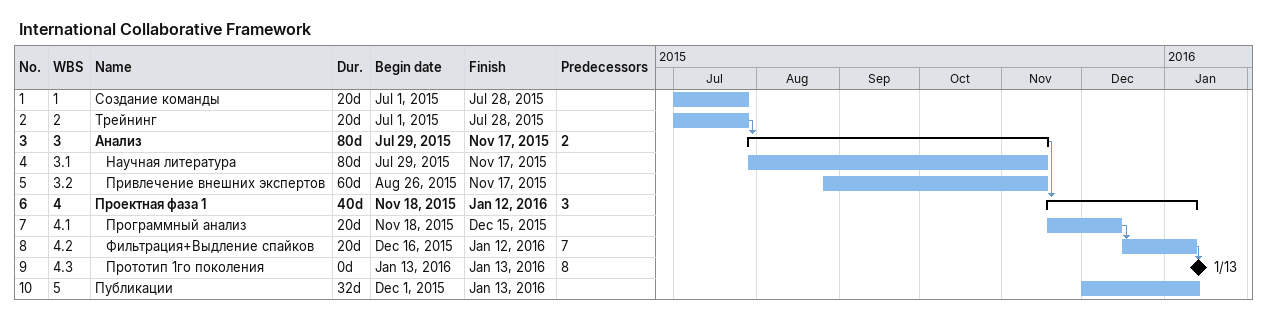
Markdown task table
International Collaborative Framework

| ID | WBS | Task | Duration | Start | Finish | Predecessors |
|---|---|---|---|---|---|---|
| 1 | 1 | Создание команды | 20d | 2015-07-01 | 2015-07-28 |  |
| 2 | 2 | Трейнинг | 20d | 2015-07-01 | 2015-07-28 |  |
| 3 | 3 | **Анализ** | 80d | 2015-07-29 | 2015-11-17 | 2 |
| 4 | 3.1 | Научная литература | 80d | 2015-07-29 | 2015-11-17 |  |
| 5 | 3.2 | Привлечение внешних экспертов | 60d | 2015-08-26 | 2015-11-17 |  |
| 6 | 4 | **Проектная фаза 1** | 40d | 2015-11-18 | 2016-01-12 | 3 |
| 7 | 4.1 | Программный анализ | 20d | 2015-11-18 | 2015-12-15 |  |
| 8 | 4.2 | Фильтрация+Выдление спайков | 20d | 2015-12-16 | 2016-01-12 | 7 |
| 9 | 4.3 | Прототип 1го поколения | 0d | 2016-01-13 | 2016-01-13 | 8 |
| 10 | 5 | Публикации | 32d | 2015-12-01 | 2016-01-13 |  |
